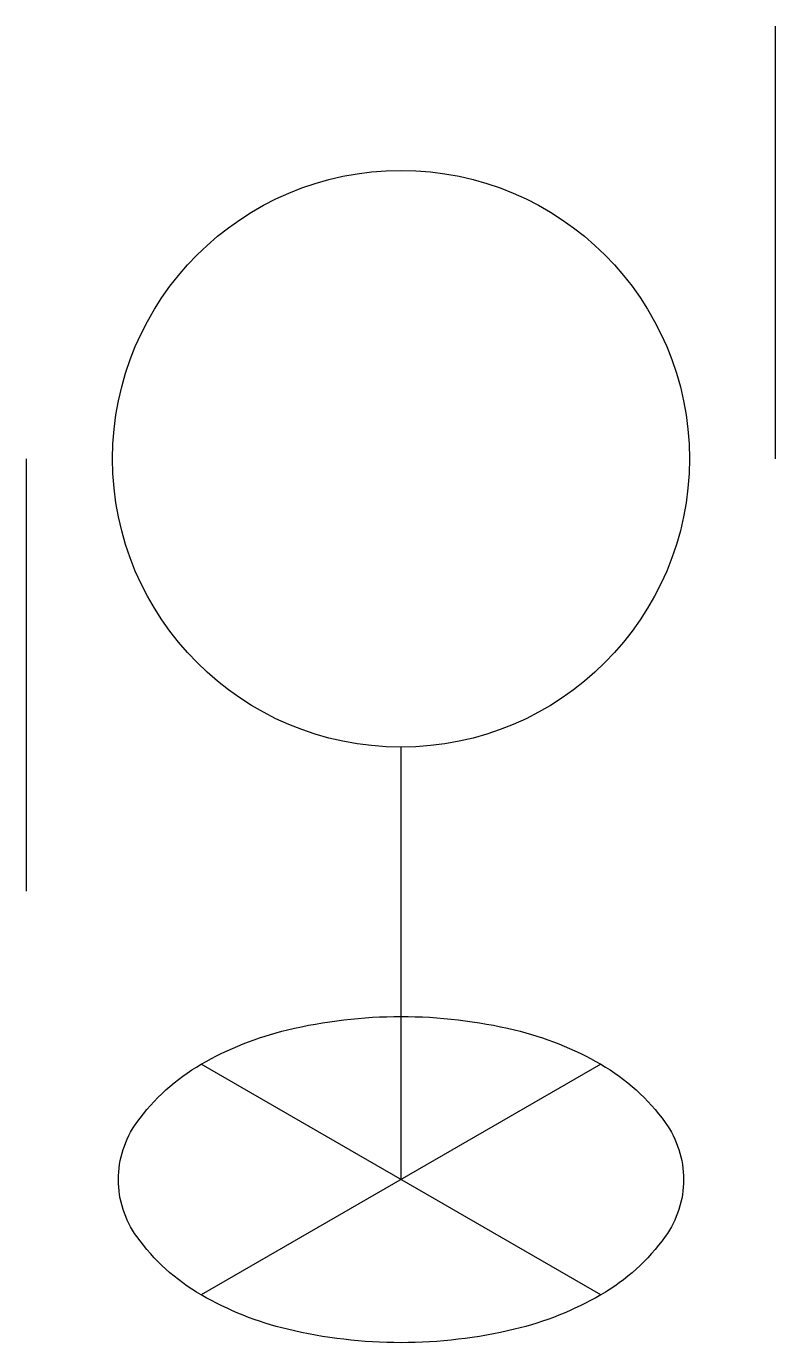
# Model space of a CAD drawing. Header units: millimetres. Extents: x -10045.705 to -10045.498, y -41.307 to -40.941.
import ezdxf

# ---------------------------------------------------------------- set-up
doc = ezdxf.new("R2010")
doc.units = ezdxf.units.MM
doc.layers.add('Tub_iso_bloqueios', color=2, linetype='Continuous')

msp = doc.modelspace()

# ---------------------------------------------------------------- linework, layer by layer
at = {"layer": 'Tub_iso_bloqueios'}
for p, q in [((-10045.49754, -41.06135), (-10045.49754, -40.94135)), ((-10045.70538, -41.18135), (-10045.70538, -41.06135)), ((-10045.60146, -41.26135), (-10045.60146, -41.14135)), ((-10045.54604, -41.29335), (-10045.65689, -41.22935)), ((-10045.54604, -41.22935), (-10045.65689, -41.29335))]:
    msp.add_line(p, q, dxfattribs=at)
msp.add_lwpolyline([(-10045.60146, -41.30661, -0.058752), (-10045.63293, -41.3029, -0.072341), (-10045.65689, -41.29335, -0.106617), (-10045.67476, -41.27716, -0.156851), (-10045.67984, -41.26135, -0.156851), (-10045.67476, -41.24554, -0.106617), (-10045.65689, -41.22935, -0.072341), (-10045.63293, -41.21981, -0.058752), (-10045.60146, -41.2161, -0.058752), (-10045.56999, -41.21981, -0.072341), (-10045.54604, -41.22935, -0.106617), (-10045.52816, -41.24554, -0.156851), (-10045.52308, -41.26135, -0.156851), (-10045.52816, -41.27716, -0.106617), (-10045.54604, -41.29335, -0.072341), (-10045.56999, -41.3029, -0.058752)], format="xyb", close=True, dxfattribs=at)
msp.add_circle((-10045.60146, -41.06135), 0.08, dxfattribs=at)

doc.saveas('drawing.dxf')
